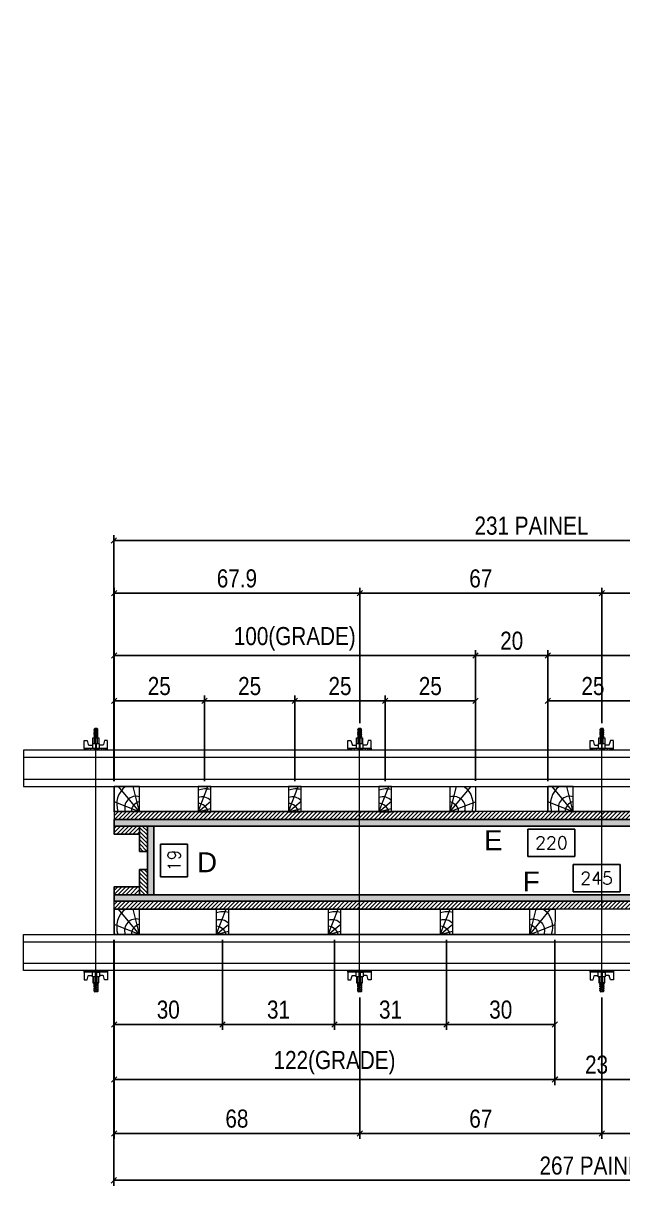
# Model space of a CAD drawing. Extents: x 14400 to 27878, y -21631 to 6985.
# Drawn here: x 25134 to 25466, y -2596 to -1949 of the extents above; entities that cross this region are included whole.
import ezdxf
from ezdxf.enums import TextEntityAlignment as Align

# ---------------------------------------------------------------- set-up
doc = ezdxf.new("R2010")
doc.units = 0
for name, color, linetype in [('CHAPA', 1, 'Continuous'), ('COTA', 241, 'Continuous'), ('F-PILARES-S', 170, 'Continuous'), ('SARRAFO', 251, 'Continuous'), ('TEXTO_GERAL', 7, 'Continuous')]:
    doc.layers.add(name, color=color, linetype=linetype)
for name, color, linetype, lineweight in [('Hachura', 251, 'Continuous', 9), ('Madeira', 126, 'Continuous', 18), ('Perfil Metálico', 224, 'Continuous', 18)]:
    doc.layers.add(name, color=color, linetype=linetype, lineweight=lineweight)
doc.styles.add('ARIAL', font='arial.ttf')
doc.styles.add('COTA TECNICA 2X', font='techl___.ttf', dxfattribs={"height": 10})
doc.styles.add('ROMANS', font='romans.shx')
doc.dimstyles.new('Cota Seção interna', dxfattribs={"dimtxt": 7, "dimasz": 6, "dimexe": 0.18, "dimexo": 2, "dimgap": -4, "dimtad": 3, "dimdec": 1, "dimlfac": 0.5, "dimzin": 12, "dimdsep": 46, "dimtxsty": 'ROMANS', "dimblk": 'ARCHTICK', "dimcen": 0.09, "dimse1": 1, "dimse2": 1, "dimsd1": 1, "dimsd2": 1, "dimclrd": 180, "dimclre": 5, "dimclrt": 1, "dimadec": 0, "dimazin": 3, "dimtfac": 1, "dimtdec": 1, "dimtofl": 0, "dimtmove": 0, "dimatfit": 3, "dimldrblk": 'ARCHTICK', "dimfxl": 1, "dimtolj": 1, "dimtzin": 0, "dimarcsym": 0})
doc.dimstyles.new('SECAO PILAR', dxfattribs={"dimtxt": 10, "dimasz": 3, "dimexe": 3, "dimexo": 3, "dimgap": 3, "dimtad": 1, "dimdec": 1, "dimlfac": 0.5, "dimzin": 12, "dimdsep": 46, "dimtxsty": 'COTA TECNICA 2X', "dimblk1": 'OBLIQUE', "dimblk2": 'OBLIQUE', "dimsah": 1, "dimcen": 0.9, "dimclrd": 256, "dimclre": 256, "dimclrt": 256, "dimadec": 1, "dimazin": 3, "dimtfac": 1, "dimtdec": 1, "dimtmove": 0, "dimatfit": 3, "dimfxl": 1, "dimtolj": 1, "dimtzin": 12, "dimarcsym": 0})

# ---------------------------------------------------------------- blocks, each defined once
blk = doc.blocks.new('*D264')
at = {"layer": 'COTA', "color": 180, "lineweight": -2, "transparency": 16777216}
for p, q in [((25464.55, -2414.47), (25438.55, -2414.47)), ((25438.55, -2414.47), (25438.55, -2429.47)), ((25464.55, -2429.47), (25464.55, -2414.47)), ((25438.55, -2429.47), (25464.55, -2429.47))]:
    blk.add_line(p, q, dxfattribs=at)
at = {"layer": 'Defpoints', "color": 0, "transparency": 16777216}
for p in [(25206.55, -2431.15), (25696.55, -2431.15), (25696.55, -2433.47)]:
    blk.add_point(p, dxfattribs=at)
at = {"layer": 'COTA', "color": 1, "transparency": 16777216, "insert": (25451.55, -2421.97), "char_height": 7, "attachment_point": 5, "style": 'ROMANS'}
blk.add_mtext('\\A1;245', dxfattribs=at)
blk = doc.blocks.new('_ArchTick')
at = {"color": 0, "linetype": 'ByBlock', "const_width": 0.15}
blk.add_lwpolyline([(-0.5, -0.5), (0.5, 0.5)], dxfattribs=at)
blk = doc.blocks.new('*D265')
at = {"layer": 'COTA', "color": 180, "lineweight": -2, "transparency": 16777216}
for p, q in [((25439.55, -2394.9), (25413.55, -2394.9)), ((25413.55, -2394.9), (25413.55, -2409.9)), ((25439.55, -2409.9), (25439.55, -2394.9)), ((25413.55, -2409.9), (25439.55, -2409.9))]:
    blk.add_line(p, q, dxfattribs=at)
at = {"layer": 'Defpoints', "color": 0, "transparency": 16777216}
for p in [(25206.55, -2393.15), (25646.55, -2393.15), (25646.55, -2413.9)]:
    blk.add_point(p, dxfattribs=at)
at = {"layer": 'COTA', "color": 1, "transparency": 16777216, "insert": (25426.55, -2402.4), "char_height": 7, "attachment_point": 5, "style": 'ROMANS'}
blk.add_mtext('\\A1;220', dxfattribs=at)
blk = doc.blocks.new('*D267')
at = {"layer": 'COTA', "color": 180, "lineweight": -2, "transparency": 16777216}
for p, q in [((25225.22, -2403.15), (25210.22, -2403.15)), ((25210.22, -2403.15), (25210.22, -2421.15)), ((25225.22, -2421.15), (25225.22, -2403.15)), ((25210.22, -2421.15), (25225.22, -2421.15))]:
    blk.add_line(p, q, dxfattribs=at)
at = {"layer": 'Defpoints', "color": 0, "transparency": 16777216}
for p in [(25206.55, -2393.15), (25229.22, -2393.15), (25206.55, -2431.15)]:
    blk.add_point(p, dxfattribs=at)
at = {"layer": 'COTA', "color": 1, "transparency": 16777216, "insert": (25217.72, -2412.15), "char_height": 7, "attachment_point": 5, "rotation": 90, "style": 'ROMANS'}
blk.add_mtext('\\A1;19', dxfattribs=at)
blk = doc.blocks.new('PONTALETE')
at = {"layer": 'Madeira'}
for q in [(2.71, 7), (7, 5.76), (7, 1.74)]:
    blk.add_line((0, 0), q, dxfattribs=at)
blk.add_lwpolyline([(0, 0), (7, 0), (7, 7), (0, 7)], close=True, dxfattribs=at)
for centre, radius, start, end in [((2.04, 0.06), 6.23, 37.2818, 109.0913), ((1.09, 0.9), 3.19, 343.603, 109.9847), ((-0.21, -0.78), 3.09, 14.6322, 86.0383)]:
    blk.add_arc(centre, radius, start, end, dxfattribs=at)
blk = doc.blocks.new('MEIO PONTALETE')
at = {"layer": 'Madeira'}
for q in [(2.71, 7), (3.5, 2.88), (3.5, 0.87)]:
    blk.add_line((0, 0), q, dxfattribs=at)
blk.add_lwpolyline([(0, 0), (3.5, 0), (3.5, 7), (0, 7)], close=True, dxfattribs=at)
for centre, radius, start, end in [((2.04, 0.06), 6.23, 76.4499, 109.0913), ((1.09, 0.9), 3.19, 40.9063, 109.9847), ((-0.21, -0.78), 3.09, 14.6322, 86.0383)]:
    blk.add_arc(centre, radius, start, end, dxfattribs=at)
blk = doc.blocks.new('_Oblique')
at = {"color": 0, "linetype": 'ByBlock', "lineweight": -2}
blk.add_line((-0.5, -0.5), (0.5, 0.5), dxfattribs=at)
blk = doc.blocks.new('*D269')
at = {"layer": 'COTA', "lineweight": -2, "transparency": 16777216}
for p, q in [((25368.51, -2456.09), (25368.51, -2505.96)), ((25428.51, -2456.1), (25428.51, -2505.96)), ((25428.51, -2502.96), (25368.51, -2502.96))]:
    blk.add_line(p, q, dxfattribs=at)
at = {"layer": 'Defpoints', "color": 0, "transparency": 16777216}
for p in [(25368.51, -2453.09), (25428.51, -2453.1), (25368.51, -2502.96)]:
    blk.add_point(p, dxfattribs=at)
at = {"layer": 'COTA', "lineweight": -2, "transparency": 16777216, "xscale": 3, "yscale": 3, "zscale": 3, "rotation": 180}
blk.add_blockref('_Oblique', (25368.51, -2502.96), dxfattribs=at)
at = {"layer": 'COTA', "lineweight": -2, "transparency": 16777216, "xscale": 3, "yscale": 3, "zscale": 3}
blk.add_blockref('_Oblique', (25428.51, -2502.96), dxfattribs=at)
at = {"layer": 'COTA', "transparency": 16777216, "insert": (25398.51, -2494.74), "char_height": 10, "attachment_point": 5, "style": 'COTA TECNICA 2X'}
blk.add_mtext('\\A1;30', dxfattribs=at)
blk = doc.blocks.new('*D270')
at = {"layer": 'COTA', "lineweight": -2, "transparency": 16777216}
for p, q in [((25184.52, -2456.08), (25184.52, -2536.3)), ((25428.51, -2456.1), (25428.51, -2536.3)), ((25184.52, -2533.3), (25428.51, -2533.3))]:
    blk.add_line(p, q, dxfattribs=at)
at = {"layer": 'Defpoints', "color": 0, "transparency": 16777216}
for p in [(25184.52, -2453.08), (25428.51, -2453.1), (25428.51, -2533.3)]:
    blk.add_point(p, dxfattribs=at)
at = {"layer": 'COTA', "lineweight": -2, "transparency": 16777216, "xscale": 3, "yscale": 3, "zscale": 3, "rotation": 180}
blk.add_blockref('_Oblique', (25184.52, -2533.3), dxfattribs=at)
at = {"layer": 'COTA', "lineweight": -2, "transparency": 16777216, "xscale": 3, "yscale": 3, "zscale": 3}
blk.add_blockref('_Oblique', (25428.51, -2533.3), dxfattribs=at)
at = {"layer": 'COTA', "transparency": 16777216, "insert": (25306.51, -2524.08), "char_height": 10, "attachment_point": 5, "style": 'COTA TECNICA 2X'}
blk.add_mtext('\\A1;122(GRADE)', dxfattribs=at)
blk = doc.blocks.new('*D271')
at = {"layer": 'COTA', "lineweight": -2, "transparency": 16777216}
for p, q in [((25306.51, -2456.09), (25306.51, -2505.96)), ((25368.51, -2456.09), (25368.51, -2505.96)), ((25368.51, -2502.96), (25306.51, -2502.96))]:
    blk.add_line(p, q, dxfattribs=at)
at = {"layer": 'Defpoints', "color": 0, "transparency": 16777216}
for p in [(25306.51, -2453.09), (25368.51, -2453.09), (25306.51, -2502.96)]:
    blk.add_point(p, dxfattribs=at)
at = {"layer": 'COTA', "lineweight": -2, "transparency": 16777216, "xscale": 3, "yscale": 3, "zscale": 3, "rotation": 180}
blk.add_blockref('_Oblique', (25306.51, -2502.96), dxfattribs=at)
at = {"layer": 'COTA', "lineweight": -2, "transparency": 16777216, "xscale": 3, "yscale": 3, "zscale": 3}
blk.add_blockref('_Oblique', (25368.51, -2502.96), dxfattribs=at)
at = {"layer": 'COTA', "transparency": 16777216, "insert": (25337.51, -2494.74), "char_height": 10, "attachment_point": 5, "style": 'COTA TECNICA 2X'}
blk.add_mtext('\\A1;31', dxfattribs=at)
blk = doc.blocks.new('*D272')
at = {"layer": 'COTA', "lineweight": -2, "transparency": 16777216}
for p, q in [((25244.51, -2456.09), (25244.51, -2505.96)), ((25306.51, -2456.09), (25306.51, -2505.96)), ((25306.51, -2502.96), (25244.51, -2502.96))]:
    blk.add_line(p, q, dxfattribs=at)
at = {"layer": 'Defpoints', "color": 0, "transparency": 16777216}
for p in [(25244.51, -2453.09), (25306.51, -2453.09), (25244.51, -2502.96)]:
    blk.add_point(p, dxfattribs=at)
at = {"layer": 'COTA', "lineweight": -2, "transparency": 16777216, "xscale": 3, "yscale": 3, "zscale": 3, "rotation": 180}
blk.add_blockref('_Oblique', (25244.51, -2502.96), dxfattribs=at)
at = {"layer": 'COTA', "lineweight": -2, "transparency": 16777216, "xscale": 3, "yscale": 3, "zscale": 3}
blk.add_blockref('_Oblique', (25306.51, -2502.96), dxfattribs=at)
at = {"layer": 'COTA', "transparency": 16777216, "insert": (25275.51, -2494.74), "char_height": 10, "attachment_point": 5, "style": 'COTA TECNICA 2X'}
blk.add_mtext('\\A1;31', dxfattribs=at)
blk = doc.blocks.new('*D273')
at = {"layer": 'COTA', "lineweight": -2, "transparency": 16777216}
for p, q in [((25184.52, -2456.09), (25184.52, -2505.96)), ((25244.51, -2456.09), (25244.51, -2505.96)), ((25244.51, -2502.96), (25184.52, -2502.96))]:
    blk.add_line(p, q, dxfattribs=at)
at = {"layer": 'Defpoints', "color": 0, "transparency": 16777216}
for p in [(25184.52, -2453.09), (25244.51, -2453.09), (25184.52, -2502.96)]:
    blk.add_point(p, dxfattribs=at)
at = {"layer": 'COTA', "lineweight": -2, "transparency": 16777216, "xscale": 3, "yscale": 3, "zscale": 3, "rotation": 180}
blk.add_blockref('_Oblique', (25184.52, -2502.96), dxfattribs=at)
at = {"layer": 'COTA', "lineweight": -2, "transparency": 16777216, "xscale": 3, "yscale": 3, "zscale": 3}
blk.add_blockref('_Oblique', (25244.51, -2502.96), dxfattribs=at)
at = {"layer": 'COTA', "transparency": 16777216, "insert": (25214.51, -2494.74), "char_height": 10, "attachment_point": 5, "style": 'COTA TECNICA 2X'}
blk.add_mtext('\\A1;30', dxfattribs=at)
blk = doc.blocks.new('*D279')
at = {"layer": 'COTA', "lineweight": -2, "transparency": 16777216}
for p, q in [((25428.53, -2456.09), (25428.53, -2536.41)), ((25474.54, -2456.19), (25474.54, -2536.41)), ((25428.53, -2533.41), (25474.54, -2533.41))]:
    blk.add_line(p, q, dxfattribs=at)
at = {"layer": 'Defpoints', "color": 0, "transparency": 16777216}
for p in [(25428.53, -2453.09), (25474.54, -2453.19), (25474.54, -2533.41)]:
    blk.add_point(p, dxfattribs=at)
at = {"layer": 'COTA', "lineweight": -2, "transparency": 16777216, "xscale": 3, "yscale": 3, "zscale": 3, "rotation": 180}
blk.add_blockref('_Oblique', (25428.53, -2533.41), dxfattribs=at)
at = {"layer": 'COTA', "lineweight": -2, "transparency": 16777216, "xscale": 3, "yscale": 3, "zscale": 3}
blk.add_blockref('_Oblique', (25474.54, -2533.41), dxfattribs=at)
at = {"layer": 'COTA', "transparency": 16777216, "insert": (25451.54, -2525.19), "char_height": 10, "attachment_point": 5, "style": 'COTA TECNICA 2X'}
blk.add_mtext('\\A1;23', dxfattribs=at)
blk = doc.blocks.new('*D280')
at = {"layer": 'COTA', "lineweight": -2, "transparency": 16777216}
for p, q in [((25184.52, -2368.19), (25184.52, -2320.81)), ((25234.54, -2368.19), (25234.54, -2320.81)), ((25184.52, -2323.81), (25234.54, -2323.81))]:
    blk.add_line(p, q, dxfattribs=at)
at = {"layer": 'Defpoints', "color": 0, "transparency": 16777216}
for p in [(25234.54, -2323.81), (25184.52, -2371.19), (25234.54, -2371.19)]:
    blk.add_point(p, dxfattribs=at)
at = {"layer": 'COTA', "lineweight": -2, "transparency": 16777216, "xscale": 3, "yscale": 3, "zscale": 3, "rotation": 180}
blk.add_blockref('_Oblique', (25184.52, -2323.81), dxfattribs=at)
at = {"layer": 'COTA', "lineweight": -2, "transparency": 16777216, "xscale": 3, "yscale": 3, "zscale": 3}
blk.add_blockref('_Oblique', (25234.54, -2323.81), dxfattribs=at)
at = {"layer": 'COTA', "transparency": 16777216, "insert": (25209.53, -2315.7), "char_height": 10, "attachment_point": 5, "style": 'COTA TECNICA 2X'}
blk.add_mtext('\\A1;25', dxfattribs=at)
blk = doc.blocks.new('*D281')
at = {"layer": 'COTA', "lineweight": -2, "transparency": 16777216}
for p, q in [((25234.54, -2368.19), (25234.54, -2320.81)), ((25284.54, -2368.19), (25284.54, -2320.81)), ((25234.54, -2323.81), (25284.54, -2323.81))]:
    blk.add_line(p, q, dxfattribs=at)
at = {"layer": 'Defpoints', "color": 0, "transparency": 16777216}
for p in [(25284.54, -2323.81), (25234.54, -2371.19), (25284.54, -2371.19)]:
    blk.add_point(p, dxfattribs=at)
at = {"layer": 'COTA', "lineweight": -2, "transparency": 16777216, "xscale": 3, "yscale": 3, "zscale": 3, "rotation": 180}
blk.add_blockref('_Oblique', (25234.54, -2323.81), dxfattribs=at)
at = {"layer": 'COTA', "lineweight": -2, "transparency": 16777216, "xscale": 3, "yscale": 3, "zscale": 3}
blk.add_blockref('_Oblique', (25284.54, -2323.81), dxfattribs=at)
at = {"layer": 'COTA', "transparency": 16777216, "insert": (25259.54, -2315.7), "char_height": 10, "attachment_point": 5, "style": 'COTA TECNICA 2X'}
blk.add_mtext('\\A1;25', dxfattribs=at)
blk = doc.blocks.new('*D282')
at = {"layer": 'COTA', "lineweight": -2, "transparency": 16777216}
for p, q in [((25284.54, -2368.19), (25284.54, -2320.81)), ((25334.54, -2368.19), (25334.54, -2320.81)), ((25284.54, -2323.81), (25334.54, -2323.81))]:
    blk.add_line(p, q, dxfattribs=at)
at = {"layer": 'Defpoints', "color": 0, "transparency": 16777216}
for p in [(25334.54, -2323.81), (25284.54, -2371.19), (25334.54, -2371.19)]:
    blk.add_point(p, dxfattribs=at)
at = {"layer": 'COTA', "lineweight": -2, "transparency": 16777216, "xscale": 3, "yscale": 3, "zscale": 3, "rotation": 180}
blk.add_blockref('_Oblique', (25284.54, -2323.81), dxfattribs=at)
at = {"layer": 'COTA', "lineweight": -2, "transparency": 16777216, "xscale": 3, "yscale": 3, "zscale": 3}
blk.add_blockref('_Oblique', (25334.54, -2323.81), dxfattribs=at)
at = {"layer": 'COTA', "transparency": 16777216, "insert": (25309.54, -2315.7), "char_height": 10, "attachment_point": 5, "style": 'COTA TECNICA 2X'}
blk.add_mtext('\\A1;25', dxfattribs=at)
blk = doc.blocks.new('*D283')
at = {"layer": 'COTA', "lineweight": -2, "transparency": 16777216}
for p, q in [((25184.52, -2368.19), (25184.52, -2295.71)), ((25384.53, -2368.17), (25384.53, -2295.71)), ((25384.53, -2298.71), (25184.52, -2298.71))]:
    blk.add_line(p, q, dxfattribs=at)
at = {"layer": 'Defpoints', "color": 0, "transparency": 16777216}
for p in [(25184.52, -2298.71), (25184.52, -2371.19), (25384.53, -2371.17)]:
    blk.add_point(p, dxfattribs=at)
at = {"layer": 'COTA', "lineweight": -2, "transparency": 16777216, "xscale": 3, "yscale": 3, "zscale": 3, "rotation": 180}
blk.add_blockref('_Oblique', (25184.52, -2298.71), dxfattribs=at)
at = {"layer": 'COTA', "lineweight": -2, "transparency": 16777216, "xscale": 3, "yscale": 3, "zscale": 3}
blk.add_blockref('_Oblique', (25384.53, -2298.71), dxfattribs=at)
at = {"layer": 'COTA', "transparency": 16777216, "insert": (25284.52, -2289.49), "char_height": 10, "attachment_point": 5, "style": 'COTA TECNICA 2X'}
blk.add_mtext('\\A1;100(GRADE)', dxfattribs=at)
blk = doc.blocks.new('*D284')
at = {"layer": 'COTA', "lineweight": -2, "transparency": 16777216}
for p, q in [((25334.54, -2368.19), (25334.54, -2320.81)), ((25384.53, -2368.13), (25384.53, -2320.81)), ((25334.54, -2323.81), (25384.53, -2323.81))]:
    blk.add_line(p, q, dxfattribs=at)
at = {"layer": 'Defpoints', "color": 0, "transparency": 16777216}
for p in [(25384.53, -2323.81), (25334.54, -2371.19), (25384.53, -2371.13)]:
    blk.add_point(p, dxfattribs=at)
at = {"layer": 'COTA', "lineweight": -2, "transparency": 16777216, "xscale": 3, "yscale": 3, "zscale": 3, "rotation": 180}
blk.add_blockref('_Oblique', (25334.54, -2323.81), dxfattribs=at)
at = {"layer": 'COTA', "lineweight": -2, "transparency": 16777216, "xscale": 3, "yscale": 3, "zscale": 3}
blk.add_blockref('_Oblique', (25384.53, -2323.81), dxfattribs=at)
at = {"layer": 'COTA', "transparency": 16777216, "insert": (25359.53, -2315.7), "char_height": 10, "attachment_point": 5, "style": 'COTA TECNICA 2X'}
blk.add_mtext('\\A1;25', dxfattribs=at)
blk = doc.blocks.new('*D309')
at = {"layer": 'COTA', "lineweight": -2, "transparency": 16777216}
for p, q in [((25424.52, -2368.19), (25424.52, -2320.81)), ((25474.54, -2368.19), (25474.54, -2320.81)), ((25424.52, -2323.81), (25474.54, -2323.81))]:
    blk.add_line(p, q, dxfattribs=at)
at = {"layer": 'Defpoints', "color": 0, "transparency": 16777216}
for p in [(25474.54, -2323.81), (25424.52, -2371.19), (25474.54, -2371.19)]:
    blk.add_point(p, dxfattribs=at)
at = {"layer": 'COTA', "lineweight": -2, "transparency": 16777216, "xscale": 3, "yscale": 3, "zscale": 3, "rotation": 180}
blk.add_blockref('_Oblique', (25424.52, -2323.81), dxfattribs=at)
at = {"layer": 'COTA', "lineweight": -2, "transparency": 16777216, "xscale": 3, "yscale": 3, "zscale": 3}
blk.add_blockref('_Oblique', (25474.54, -2323.81), dxfattribs=at)
at = {"layer": 'COTA', "transparency": 16777216, "insert": (25449.53, -2315.7), "char_height": 10, "attachment_point": 5, "style": 'COTA TECNICA 2X'}
blk.add_mtext('\\A1;25', dxfattribs=at)
blk = doc.blocks.new('*D312')
at = {"layer": 'COTA', "lineweight": -2, "transparency": 16777216}
for p, q in [((25424.52, -2368.19), (25424.52, -2295.71)), ((25624.54, -2368.17), (25624.54, -2295.71)), ((25624.54, -2298.71), (25424.52, -2298.71))]:
    blk.add_line(p, q, dxfattribs=at)
at = {"layer": 'Defpoints', "color": 0, "transparency": 16777216}
for p in [(25424.52, -2298.71), (25424.52, -2371.19), (25624.54, -2371.17)]:
    blk.add_point(p, dxfattribs=at)
at = {"layer": 'COTA', "lineweight": -2, "transparency": 16777216, "xscale": 3, "yscale": 3, "zscale": 3, "rotation": 180}
blk.add_blockref('_Oblique', (25424.52, -2298.71), dxfattribs=at)
at = {"layer": 'COTA', "lineweight": -2, "transparency": 16777216, "xscale": 3, "yscale": 3, "zscale": 3}
blk.add_blockref('_Oblique', (25624.54, -2298.71), dxfattribs=at)
at = {"layer": 'COTA', "transparency": 16777216, "insert": (25524.53, -2289.49), "char_height": 10, "attachment_point": 5, "style": 'COTA TECNICA 2X'}
blk.add_mtext('\\A1;100(GRADE)', dxfattribs=at)
blk = doc.blocks.new('*D314')
at = {"layer": 'COTA', "lineweight": -2, "transparency": 16777216}
for p, q in [((25384.55, -2368.16), (25384.55, -2295.71)), ((25424.57, -2368.2), (25424.57, -2295.71)), ((25384.55, -2298.71), (25424.57, -2298.71))]:
    blk.add_line(p, q, dxfattribs=at)
at = {"layer": 'Defpoints', "color": 0, "transparency": 16777216}
for p in [(25424.57, -2298.71), (25384.55, -2371.16), (25424.57, -2371.2)]:
    blk.add_point(p, dxfattribs=at)
at = {"layer": 'COTA', "lineweight": -2, "transparency": 16777216, "xscale": 3, "yscale": 3, "zscale": 3, "rotation": 180}
blk.add_blockref('_Oblique', (25384.55, -2298.71), dxfattribs=at)
at = {"layer": 'COTA', "lineweight": -2, "transparency": 16777216, "xscale": 3, "yscale": 3, "zscale": 3}
blk.add_blockref('_Oblique', (25424.57, -2298.71), dxfattribs=at)
at = {"layer": 'COTA', "transparency": 16777216, "insert": (25404.56, -2290.61), "char_height": 10, "attachment_point": 5, "style": 'COTA TECNICA 2X'}
blk.add_mtext('\\A1;20', dxfattribs=at)
blk = doc.blocks.new('C')
at = {"layer": 'Hachura', "color": 0}
for p, q in [((0, 3.22), (0, -3.22)), ((0.45, 3.22), (0, 3.22)), ((0.46, 3.16), (0, 3.16)), ((0.46, 3.05), (0, 3.05)), ((0.46, 2.88), (0, 2.88)), ((0, 2.75), (0, -1.16)), ((0.46, 2.65), (0, 2.65)), ((0.46, 2.23), (0, 2.23)), ((0.46, 1.51), (0, 1.51)), ((0.39, 0.49), (0.17, 0.49)), ((0.45, -3.23), (0.45, 3.22)), ((0.45, 3.22), (2.58, 3.22)), ((1.74, 0.97), (0.45, 0.97)), ((1.45, 0.1), (0.45, 0.1)), ((1.35, 1.94), (1.35, 0.96)), ((2.58, 2.39), (1.47, 2.09)), ((1.74, -0.97), (1.74, 0.97)), ((1.74, 0.97), (1.74, 0.84)), ((1.74, 0.97), (1.74, 0.84)), ((1.74, 0.84), (3.35, 0.84)), ((3.35, 0.45), (1.74, 0.45)), ((2.58, 3.22), (2.58, 2.39)), ((3.32, 0.84), (3.32, -0.84)), ((3.35, 0.84), (3.35, -0.84)), ((3.68, 0.45), (3.35, 0.45)), ((3.84, -0.52), (3.35, 0.45)), ((3.35, 0.06), (3.67, -0.57)), ((3.68, 0.45), (4.16, -0.52)), ((3.72, 0.5), (4.25, -0.57)), ((4.37, -0.55), (3.83, 0.53)), ((4.15, 0.45), (3.93, 0.45)), ((4.42, -0.52), (3.93, 0.45)), ((4.15, 0.45), (4.26, 0.45)), ((4.26, 0.45), (4.74, -0.52)), ((4.3, 0.5), (4.83, -0.57)), ((4.95, -0.55), (4.41, 0.53)), ((4.51, 0.45), (4.84, 0.45)), ((5, -0.52), (4.51, 0.45)), ((4.84, 0.45), (5.32, -0.52)), ((4.88, 0.5), (5.41, -0.57)), ((5.53, -0.55), (4.99, 0.53)), ((5.58, -0.52), (5.09, 0.45)), ((5.42, 0.45), (5.09, 0.45)), ((5.58, -0.52), (5.09, 0.45)), ((5.42, 0.45), (5.74, -0.19)), ((5.46, 0.5), (5.74, -0.07)), ((5.74, 0.19), (5.57, 0.53)), ((5.74, 0.32), (5.68, 0.45)), ((5.68, 0.45), (5.74, 0.45)), ((5.74, 0.45), (5.9, 0.29)), ((5.74, 0.45), (5.74, -0.52)), ((5.9, -0.36), (5.9, 0.29)), ((0.45, 0), (0, 0)), ((0.46, -1.52), (0, -1.52)), ((0.46, -2.23), (0, -2.23)), ((0.46, -2.65), (0, -2.65)), ((0.46, -2.88), (0, -2.88)), ((0.46, -3.05), (0, -3.05)), ((0.46, -3.16), (0, -3.16)), ((0, -3.22), (2.57, -3.22)), ((0.08, -0.48), (0.29, -0.48)), ((0.29, -0.48), (0.4, -0.48)), ((0.45, 0), (0.45, -0.97)), ((0.45, -0.16), (1.45, -0.16)), ((0.45, -0.65), (0.45, -0.32)), ((0.45, -3.23), (0.45, -0.65)), ((0.45, -0.97), (1.74, -0.97)), ((1.35, -1.94), (1.35, -0.97)), ((2.58, -2.39), (1.47, -2.1)), ((3.35, -0.32), (1.74, -0.32)), ((3.35, -0.84), (1.74, -0.84)), ((2.58, -3.23), (2.58, -2.39)), ((3.35, -0.07), (3.58, -0.52)), ((3.35, -0.52), (3.58, -0.52)), ((3.84, -0.52), (4.16, -0.52)), ((4.42, -0.52), (4.74, -0.52)), ((4.63, -0.52), (4.74, -0.52)), ((5, -0.52), (5.32, -0.52)), ((5.58, -0.52), (5.74, -0.52)), ((5.74, -0.52), (5.9, -0.36)), ((5.74, -0.52), (5.74, -0.52))]:
    blk.add_line(p, q, dxfattribs=at)
for centre, radius, start, end in [((1.52, 1.94), 0.161, 104.7436, 180), ((1.44, -0.03), 0.129, 272.695, 87.305), ((3.81, 0.39), 0.143, 25.5688, 154.4312), ((4.39, 0.39), 0.143, 25.5688, 154.4312), ((4.97, 0.39), 0.143, 25.5688, 154.4312), ((5.55, 0.39), 0.143, 25.5688, 154.4312), ((0.17, -0.37), 0.174, 221.744, 317.8592), ((1.52, -1.94), 0.161, 180, 255.2564), ((3.71, -0.4), 0.174, 222.1408, 318.256), ((4.29, -0.4), 0.174, 222.1408, 318.256), ((4.87, -0.4), 0.174, 222.1408, 318.256), ((5.45, -0.4), 0.174, 222.1408, 318.256), ((5.61, -0.4), 0.174, 317.8592, 318.256)]:
    blk.add_arc(centre, radius, start, end, dxfattribs=at)
blk = doc.blocks.new('*D339')
at = {"layer": 'COTA', "lineweight": -2, "transparency": 16777216}
for p, q in [((25454.47, -2487.89), (25454.47, -2566.19)), ((25588.47, -2487.89), (25588.47, -2566.19)), ((25588.47, -2563.19), (25454.47, -2563.19))]:
    blk.add_line(p, q, dxfattribs=at)
at = {"layer": 'Defpoints', "color": 0, "transparency": 16777216}
for p in [(25454.47, -2484.89), (25588.47, -2484.89), (25454.47, -2563.19)]:
    blk.add_point(p, dxfattribs=at)
at = {"layer": 'COTA', "lineweight": -2, "transparency": 16777216, "xscale": 3, "yscale": 3, "zscale": 3, "rotation": 180}
blk.add_blockref('_Oblique', (25454.47, -2563.19), dxfattribs=at)
at = {"layer": 'COTA', "lineweight": -2, "transparency": 16777216, "xscale": 3, "yscale": 3, "zscale": 3}
blk.add_blockref('_Oblique', (25588.47, -2563.19), dxfattribs=at)
at = {"layer": 'COTA', "transparency": 16777216, "insert": (25521.47, -2555.08), "char_height": 10, "attachment_point": 5, "style": 'COTA TECNICA 2X'}
blk.add_mtext('\\A1;67', dxfattribs=at)
blk = doc.blocks.new('*D340')
at = {"layer": 'COTA', "lineweight": -2, "transparency": 16777216}
for p, q in [((25320.47, -2487.89), (25320.47, -2566.19)), ((25454.47, -2487.89), (25454.47, -2566.19)), ((25454.47, -2563.19), (25320.47, -2563.19))]:
    blk.add_line(p, q, dxfattribs=at)
at = {"layer": 'Defpoints', "color": 0, "transparency": 16777216}
for p in [(25320.47, -2484.89), (25454.47, -2484.89), (25320.47, -2563.19)]:
    blk.add_point(p, dxfattribs=at)
at = {"layer": 'COTA', "lineweight": -2, "transparency": 16777216, "xscale": 3, "yscale": 3, "zscale": 3, "rotation": 180}
blk.add_blockref('_Oblique', (25320.47, -2563.19), dxfattribs=at)
at = {"layer": 'COTA', "lineweight": -2, "transparency": 16777216, "xscale": 3, "yscale": 3, "zscale": 3}
blk.add_blockref('_Oblique', (25454.47, -2563.19), dxfattribs=at)
at = {"layer": 'COTA', "transparency": 16777216, "insert": (25387.47, -2555.08), "char_height": 10, "attachment_point": 5, "style": 'COTA TECNICA 2X'}
blk.add_mtext('\\A1;67', dxfattribs=at)
blk = doc.blocks.new('*D341')
at = {"layer": 'COTA', "lineweight": -2, "transparency": 16777216}
for p, q in [((25184.54, -2456.03), (25184.54, -2566.19)), ((25320.47, -2487.89), (25320.47, -2566.19)), ((25320.47, -2563.19), (25184.54, -2563.19))]:
    blk.add_line(p, q, dxfattribs=at)
at = {"layer": 'Defpoints', "color": 0, "transparency": 16777216}
for p in [(25184.54, -2453.03), (25320.47, -2484.89), (25184.54, -2563.19)]:
    blk.add_point(p, dxfattribs=at)
at = {"layer": 'COTA', "lineweight": -2, "transparency": 16777216, "xscale": 3, "yscale": 3, "zscale": 3, "rotation": 180}
blk.add_blockref('_Oblique', (25184.54, -2563.19), dxfattribs=at)
at = {"layer": 'COTA', "lineweight": -2, "transparency": 16777216, "xscale": 3, "yscale": 3, "zscale": 3}
blk.add_blockref('_Oblique', (25320.47, -2563.19), dxfattribs=at)
at = {"layer": 'COTA', "transparency": 16777216, "insert": (25252.5, -2555.06), "char_height": 10, "attachment_point": 5, "style": 'COTA TECNICA 2X'}
blk.add_mtext('\\A1;68', dxfattribs=at)
blk = doc.blocks.new('*D342')
at = {"layer": 'COTA', "lineweight": -2, "transparency": 16777216}
for p, q in [((25184.57, -2368.16), (25184.57, -2261.26)), ((25184.57, -2264.26), (25320.47, -2264.26)), ((25320.47, -2336.2), (25320.47, -2261.26))]:
    blk.add_line(p, q, dxfattribs=at)
at = {"layer": 'Defpoints', "color": 0, "transparency": 16777216}
for p in [(25320.47, -2264.26), (25320.47, -2339.2), (25184.57, -2371.16)]:
    blk.add_point(p, dxfattribs=at)
at = {"layer": 'COTA', "lineweight": -2, "transparency": 16777216, "xscale": 3, "yscale": 3, "zscale": 3, "rotation": 180}
blk.add_blockref('_Oblique', (25184.57, -2264.26), dxfattribs=at)
at = {"layer": 'COTA', "lineweight": -2, "transparency": 16777216, "xscale": 3, "yscale": 3, "zscale": 3}
blk.add_blockref('_Oblique', (25320.47, -2264.26), dxfattribs=at)
at = {"layer": 'COTA', "transparency": 16777216, "insert": (25252.52, -2256.13), "char_height": 10, "attachment_point": 5, "style": 'COTA TECNICA 2X'}
blk.add_mtext('\\A1;67.9', dxfattribs=at)
blk = doc.blocks.new('*D343')
at = {"layer": 'COTA', "lineweight": -2, "transparency": 16777216}
for p, q in [((25320.47, -2336.2), (25320.47, -2261.26)), ((25320.47, -2264.26), (25454.47, -2264.26)), ((25454.47, -2336.2), (25454.47, -2261.26))]:
    blk.add_line(p, q, dxfattribs=at)
at = {"layer": 'Defpoints', "color": 0, "transparency": 16777216}
for p in [(25454.47, -2264.26), (25320.47, -2339.2), (25454.47, -2339.2)]:
    blk.add_point(p, dxfattribs=at)
at = {"layer": 'COTA', "lineweight": -2, "transparency": 16777216, "xscale": 3, "yscale": 3, "zscale": 3, "rotation": 180}
blk.add_blockref('_Oblique', (25320.47, -2264.26), dxfattribs=at)
at = {"layer": 'COTA', "lineweight": -2, "transparency": 16777216, "xscale": 3, "yscale": 3, "zscale": 3}
blk.add_blockref('_Oblique', (25454.47, -2264.26), dxfattribs=at)
at = {"layer": 'COTA', "transparency": 16777216, "insert": (25387.47, -2256.16), "char_height": 10, "attachment_point": 5, "style": 'COTA TECNICA 2X'}
blk.add_mtext('\\A1;67', dxfattribs=at)
blk = doc.blocks.new('*D344')
at = {"layer": 'COTA', "lineweight": -2, "transparency": 16777216}
for p, q in [((25454.47, -2336.2), (25454.47, -2261.26)), ((25454.47, -2264.26), (25588.47, -2264.26)), ((25588.47, -2336.2), (25588.47, -2261.26))]:
    blk.add_line(p, q, dxfattribs=at)
at = {"layer": 'Defpoints', "color": 0, "transparency": 16777216}
for p in [(25588.47, -2264.26), (25454.47, -2339.2), (25588.47, -2339.2)]:
    blk.add_point(p, dxfattribs=at)
at = {"layer": 'COTA', "lineweight": -2, "transparency": 16777216, "xscale": 3, "yscale": 3, "zscale": 3, "rotation": 180}
blk.add_blockref('_Oblique', (25454.47, -2264.26), dxfattribs=at)
at = {"layer": 'COTA', "lineweight": -2, "transparency": 16777216, "xscale": 3, "yscale": 3, "zscale": 3}
blk.add_blockref('_Oblique', (25588.47, -2264.26), dxfattribs=at)
at = {"layer": 'COTA', "transparency": 16777216, "insert": (25521.47, -2256.16), "char_height": 10, "attachment_point": 5, "style": 'COTA TECNICA 2X'}
blk.add_mtext('\\A1;67', dxfattribs=at)
blk = doc.blocks.new('*D346')
at = {"layer": 'COTA', "lineweight": -2, "transparency": 16777216}
for p, q in [((25184.46, -2456.1), (25184.46, -2592.14)), ((25718.52, -2499.31), (25718.52, -2592.14)), ((25184.46, -2589.14), (25718.52, -2589.14))]:
    blk.add_line(p, q, dxfattribs=at)
at = {"layer": 'Defpoints', "color": 0, "transparency": 16777216}
for p in [(25184.46, -2453.1), (25718.52, -2496.31), (25718.52, -2589.14)]:
    blk.add_point(p, dxfattribs=at)
at = {"layer": 'COTA', "lineweight": -2, "transparency": 16777216, "xscale": 3, "yscale": 3, "zscale": 3, "rotation": 180}
blk.add_blockref('_Oblique', (25184.46, -2589.14), dxfattribs=at)
at = {"layer": 'COTA', "lineweight": -2, "transparency": 16777216, "xscale": 3, "yscale": 3, "zscale": 3}
blk.add_blockref('_Oblique', (25718.52, -2589.14), dxfattribs=at)
at = {"layer": 'COTA', "transparency": 16777216, "insert": (25451.49, -2581.04), "char_height": 10, "attachment_point": 5, "style": 'COTA TECNICA 2X'}
blk.add_mtext('\\A1;267 PAINEL', dxfattribs=at)
blk = doc.blocks.new('*D348')
at = {"layer": 'COTA', "lineweight": -2, "transparency": 16777216}
for p, q in [((25184.46, -2368.2), (25184.46, -2232.16)), ((25646.55, -2324.98), (25646.55, -2232.16)), ((25184.46, -2235.16), (25646.55, -2235.16))]:
    blk.add_line(p, q, dxfattribs=at)
at = {"layer": 'Defpoints', "color": 0, "transparency": 16777216}
for p in [(25646.55, -2235.16), (25646.55, -2327.98), (25184.46, -2371.2)]:
    blk.add_point(p, dxfattribs=at)
at = {"layer": 'COTA', "lineweight": -2, "transparency": 16777216, "xscale": 3, "yscale": 3, "zscale": 3, "rotation": 180}
blk.add_blockref('_Oblique', (25184.46, -2235.16), dxfattribs=at)
at = {"layer": 'COTA', "lineweight": -2, "transparency": 16777216, "xscale": 3, "yscale": 3, "zscale": 3}
blk.add_blockref('_Oblique', (25646.55, -2235.16), dxfattribs=at)
at = {"layer": 'COTA', "transparency": 16777216, "insert": (25415.5, -2226.94), "char_height": 10, "attachment_point": 5, "style": 'COTA TECNICA 2X'}
blk.add_mtext('\\A1;231 PAINEL', dxfattribs=at)

msp = doc.modelspace()

# ---------------------------------------------------------------- hatches: boundary and pattern name
at = {"layer": 'Hachura'}
h = msp.add_hatch(dxfattribs=at)
h.set_pattern_fill('ANSI31', color=256, scale=0.5, angle=360, style=0)
h.set_pattern_definition([(45, (32349.2977, -583.9096), (-1.122532, 1.122532), [])])
h.paths.add_polyline_path([(25632.552, -2389.547), (25632.552, -2385.147), (25184.552, -2385.105), (25184.552, -2389.547)])
h = msp.add_hatch(color=256, dxfattribs=at)
h.dxf.hatch_style = 1
h.paths.add_polyline_path([(25646.552, -2393.147), (25646.552, -2389.547), (25184.552, -2389.547), (25184.552, -2393.147)])
h = msp.add_hatch(dxfattribs=at)
h.set_pattern_fill('ANSI31', color=256, scale=0.5, angle=360, style=0)
h.set_pattern_definition([(45, (34633.0313, 20084.3163), (-1.12253202, 1.12253202), [])])
h.paths.add_polyline_path([(25198.552, -2397.547), (25198.552, -2393.147), (25184.552, -2393.147), (25184.552, -2397.547)])
h = msp.add_hatch(dxfattribs=at)
h.set_pattern_fill('ANSI31', color=256, scale=0.5, angle=450, style=0)
h.set_pattern_definition([(135, (2599.2713, 6326.46), (-1.12253202, -1.12253202), [])])
h.paths.add_polyline_path([(25202.952, -2393.147), (25198.552, -2393.147), (25198.552, -2407.147), (25202.952, -2407.147)])
h = msp.add_hatch(color=256, dxfattribs=at)
h.dxf.hatch_style = 1
h.paths.add_polyline_path([(25202.952, -2431.147), (25206.552, -2431.147), (25206.552, -2393.147), (25202.952, -2393.147)])
h = msp.add_hatch(dxfattribs=at)
h.set_pattern_fill('ANSI31', color=256, scale=0.5, angle=450, style=0)
h.set_pattern_definition([(135, (2599.2713, 6202.46), (-1.12253202, -1.12253202), [])])
h.paths.add_polyline_path([(25202.952, -2431.147), (25198.552, -2431.147), (25198.552, -2417.147), (25202.952, -2417.147)])
h = msp.add_hatch(dxfattribs=at)
h.set_pattern_fill('ANSI31', color=256, scale=0.5, angle=360, style=0)
h.set_pattern_definition([(45, (34633.0313, 19960.3163), (-1.12253202, 1.12253202), [])])
h.paths.add_polyline_path([(25198.552, -2426.747), (25198.552, -2431.147), (25184.552, -2431.147), (25184.552, -2426.747)])
h = msp.add_hatch(color=256, dxfattribs=at)
h.dxf.hatch_style = 1
h.paths.add_polyline_path([(25718.552, -2434.747), (25718.552, -2431.147), (25184.552, -2431.147), (25184.552, -2434.747)])
h = msp.add_hatch(dxfattribs=at)
h.set_pattern_fill('ANSI31', color=256, scale=0.5, angle=360, style=0)
h.set_pattern_definition([(45, (32349.2977, -1043.9096), (-1.122532, 1.122532), [])])
h.paths.add_polyline_path([(25718.552, -2434.758), (25718.552, -2439.136), (25184.552, -2439.168), (25184.552, -2434.747)])

# ---------------------------------------------------------------- linework, layer by layer
at = {"layer": 'CHAPA'}
for points in [[(25646.552, -2393.147), (25184.552, -2393.147), (25184.552, -2389.547), (25646.552, -2389.547)], [(25202.952, -2431.147), (25206.552, -2431.147), (25206.552, -2393.147), (25202.952, -2393.147)], [(25718.552, -2431.147), (25184.552, -2431.147), (25184.552, -2434.747), (25718.552, -2434.747)]]:
    msp.add_lwpolyline(points, close=True, dxfattribs=at)
at = {"layer": 'F-PILARES-S', "linetype": 'Continuous'}
msp.add_lwpolyline([(25696.552, -2431.147), (25696.552, -1493.147), (25646.552, -1493.147), (25646.552, -2393.147), (25206.552, -2393.147), (25206.552, -2431.147), (25696.552, -2431.147)], dxfattribs=at)
at = {"layer": 'Hachura'}
for p, q in [((25174.46, -2483.889), (25174.468, -2344.004)), ((25320.401, -2483.889), (25320.409, -2344.004)), ((25454.401, -2483.889), (25454.409, -2344.004))]:
    msp.add_line(p, q, dxfattribs=at)
for points in [[(25184.552, -2389.547), (25632.552, -2389.547), (25632.552, -2385.147), (25184.552, -2385.147)], [(25184.552, -2434.747), (25718.552, -2434.747), (25718.552, -2439.147), (25184.552, -2439.147)]]:
    msp.add_lwpolyline(points, close=True, dxfattribs=at)
at = {"layer": 'Madeira'}
for points in [[(25184.552, -2385.156), (25184.568, -2371.156), (25384.561, -2371.159), (25384.545, -2385.159)], [(25424.559, -2385.156), (25424.575, -2371.156), (25624.568, -2371.159), (25624.552, -2385.159)], [(25184.537, -2453.03), (25184.552, -2439.03), (25428.545, -2439.032), (25428.53, -2453.032)]]:
    msp.add_lwpolyline(points, close=True, dxfattribs=at)
at = {"layer": 'Perfil Metálico'}
for points in [[(25134.337, -2351.149), (25134.337, -2371.149), (25638.551, -2371.147), (25638.551, -2351.147)], [(25134.337, -2473.089), (25134.337, -2453.089), (25767.963, -2453.089), (25767.963, -2473.089)]]:
    msp.add_lwpolyline(points, close=True, dxfattribs=at)
for points in [[(25638.551, -2355.147), (25134.337, -2355.149)], [(25134.337, -2367.149), (25638.551, -2367.147)], [(25134.337, -2457.089), (25767.963, -2457.089)], [(25767.963, -2469.089), (25134.337, -2469.089)]]:
    msp.add_lwpolyline(points, dxfattribs=at)
at = {"layer": 'SARRAFO'}
for points in [[(25198.552, -2397.547), (25184.552, -2397.547), (25184.552, -2393.147), (25198.552, -2393.147)], [(25198.552, -2426.747), (25184.552, -2426.747), (25184.552, -2431.147), (25198.552, -2431.147)]]:
    msp.add_lwpolyline(points, dxfattribs=at)
for points in [[(25198.552, -2407.147), (25198.552, -2393.147), (25202.952, -2393.147), (25202.952, -2407.147)], [(25198.552, -2417.147), (25198.552, -2431.147), (25202.952, -2431.147), (25202.952, -2417.147)]]:
    msp.add_lwpolyline(points, close=True, dxfattribs=at)

# ---------------------------------------------------------------- block references
at = {"layer": 'Hachura', "linetype": 'Continuous', "yscale": 2, "zscale": 2}
for p, xscale, rotation in [((25174.458, -2351.004), 2, 90.00000000000001), ((25320.399, -2351.004), 2, 90.00000000000001), ((25454.399, -2351.004), 2, 90.00000000000001), ((25174.46, -2473.089), -2, 90), ((25320.401, -2473.089), -2, 90), ((25454.401, -2473.089), -2, 90)]:
    msp.add_blockref('C', p, dxfattribs=dict(at, xscale=xscale, rotation=rotation))
at = {"layer": 'Madeira'}
for name, p, xscale, yscale, zscale, rotation in [('PONTALETE', (25198.552, -2385.162), 2, 2, 2, 89.93708930310329), ('MEIO PONTALETE', (25231.052, -2385.155), 1.999999997962732, 1.999999997962732, 1.999999997962732, 359.9370893031033), ('MEIO PONTALETE', (25281.052, -2385.155), 1.999999997962732, 1.999999997962732, 1.999999997962732, 359.9370893031033), ('MEIO PONTALETE', (25331.052, -2385.155), 1.999999997962732, 1.999999997962732, 1.999999997962732, 359.9370893031033), ('PONTALETE', (25370.545, -2385.143), -2, 2, 2, 269.9370893031033), ('PONTALETE', (25438.559, -2385.162), 2, 2, 2, 89.93708930310329), ('PONTALETE', (25198.537, -2453.095), 2, 2, 2, 89.93708930310329), ('MEIO PONTALETE', (25241.037, -2453.087), 1.999999997962732, 1.999999997962732, 1.999999997962732, 359.9370893031033), ('MEIO PONTALETE', (25303.037, -2453.087), 1.999999997962732, 1.999999997962732, 1.999999997962732, 359.9370893031033), ('MEIO PONTALETE', (25365.037, -2453.087), 1.999999997962732, 1.999999997962732, 1.999999997962732, 359.9370893031033), ('PONTALETE', (25414.53, -2453.075), -2, 2, 2, 269.9370893031033)]:
    msp.add_blockref(name, p, dxfattribs=dict(at, xscale=xscale, yscale=yscale, zscale=zscale, rotation=rotation))

# ---------------------------------------------------------------- texts
at = {"layer": 'TEXTO_GERAL', "style": 'ARIAL'}
for s, p in [('E', (25394.371, -2400.952)), ('D', (25235.973, -2413.153)), ('F', (25415.427, -2423.771))]:
    msp.add_text(s, height=11, dxfattribs=at).set_placement(p, align=Align.MIDDLE_CENTER)

# ---------------------------------------------------------------- dimensions: what is measured, and where the dimension line sits
at = {"layer": 'COTA'}
for base, p1, p2, text, picture, middle in [((25646.552, -2235.155), (25184.458, -2371.199), (25646.552, -2327.98), '<> PAINEL', '*D348', (25415.505, -2226.936)), ((25184.516, -2298.708), (25384.53, -2371.173), (25184.516, -2371.191), '<>(GRADE)', '*D283', (25284.523, -2289.487)), ((25424.523, -2298.708), (25624.537, -2371.173), (25424.523, -2371.191), '<>(GRADE)', '*D312', (25524.53, -2289.487)), ((25718.516, -2589.139), (25184.458, -2453.095), (25718.516, -2496.314), '<> PAINEL', '*D346', (25451.487, -2581.036))]:
    dim = msp.add_linear_dim(base=base, p1=p1, p2=p2, text=text, dimstyle='SECAO PILAR', dxfattribs=at)
    dim.commit()
    dim.dimension.update_dxf_attribs({"geometry": picture, "text_midpoint": middle})
for base, p1, p2, picture, middle in [((25320.467, -2264.262), (25184.568, -2371.156), (25320.467, -2339.204), '*D342', (25252.517, -2256.13)), ((25424.575, -2298.708), (25384.545, -2371.159), (25424.575, -2371.203), '*D314', (25404.56, -2290.606)), ((25234.537, -2323.811), (25184.516, -2371.191), (25234.537, -2371.188), '*D280', (25209.526, -2315.702)), ((25284.537, -2323.811), (25234.537, -2371.188), (25284.537, -2371.188), '*D281', (25259.537, -2315.702)), ((25334.537, -2323.811), (25284.537, -2371.188), (25334.537, -2371.188), '*D282', (25309.537, -2315.702)), ((25384.53, -2323.811), (25334.537, -2371.188), (25384.53, -2371.133), '*D284', (25359.533, -2315.702)), ((25474.544, -2323.811), (25424.523, -2371.191), (25474.544, -2371.188), '*D309', (25449.533, -2315.702)), ((25474.544, -2533.413), (25428.53, -2453.091), (25474.544, -2453.194), '*D279', (25451.537, -2525.194)), ((25320.469, -2563.186), (25454.469, -2484.889), (25320.469, -2484.889), '*D340', (25387.469, -2555.084)), ((25454.469, -2563.186), (25588.469, -2484.889), (25454.469, -2484.889), '*D339', (25521.469, -2555.084))]:
    dim = msp.add_linear_dim(base=base, p1=p1, p2=p2, dimstyle='SECAO PILAR', dxfattribs=at)
    dim.commit()
    dim.dimension.update_dxf_attribs({"geometry": picture, "text_midpoint": middle})
for base, p1, p2, picture, middle in [((25454.467, -2264.262), (25320.467, -2339.204), (25454.467, -2339.204), '*D343', (25387.467, -2256.159)), ((25588.467, -2264.262), (25454.467, -2339.204), (25588.467, -2339.204), '*D344', (25521.467, -2256.159)), ((25184.537, -2563.186), (25320.469, -2484.889), (25184.537, -2453.03), '*D341', (25252.503, -2555.062))]:
    dim = msp.add_linear_dim(base=base, p1=p1, p2=p2, dimstyle='SECAO PILAR', override={"dimtmove": 1}, dxfattribs=at)
    dim.commit()
    dim.dimension.update_dxf_attribs({"geometry": picture, "text_midpoint": middle})
for base, p1, p2, picture, middle in [((25646.552, -2413.899), (25206.552, -2393.147), (25646.552, -2393.147), '*D265', (25426.552, -2413.899)), ((25696.552, -2433.472), (25206.552, -2431.147), (25696.552, -2431.147), '*D264', (25451.552, -2433.472))]:
    dim = msp.add_linear_dim(base=base, p1=p1, p2=p2, dimstyle='Cota Seção interna', dxfattribs=at)
    dim.commit()
    dim.dimension.update_dxf_attribs({"geometry": picture, "text_midpoint": middle, "dimtype": 160})
dim = msp.add_linear_dim(base=(25229.224, -2393.147), p1=(25206.552, -2431.147), p2=(25206.552, -2393.147), angle=90, dimstyle='Cota Seção interna', dxfattribs=at)
dim.commit()
dim.dimension.update_dxf_attribs({"geometry": '*D267', "text_midpoint": (25229.224, -2412.147), "dimtype": 160})
dim = msp.add_linear_dim(base=(25428.51, -2533.299), p1=(25184.517, -2453.075), p2=(25428.51, -2453.101), angle=180, text='<>(GRADE)', dimstyle='SECAO PILAR', dxfattribs=at)
dim.commit()
dim.dimension.update_dxf_attribs({"geometry": '*D270', "text_midpoint": (25306.513, -2524.078)})
for base, p1, p2, picture, middle in [((25184.517, -2502.963), (25244.51, -2453.089), (25184.517, -2453.089), '*D273', (25214.513, -2494.744)), ((25244.51, -2502.963), (25306.51, -2453.089), (25244.51, -2453.089), '*D272', (25275.51, -2494.744)), ((25306.51, -2502.963), (25368.51, -2453.089), (25306.51, -2453.089), '*D271', (25337.51, -2494.744)), ((25368.51, -2502.963), (25428.51, -2453.101), (25368.51, -2453.089), '*D269', (25398.51, -2494.744))]:
    dim = msp.add_linear_dim(base=base, p1=p1, p2=p2, angle=180, dimstyle='SECAO PILAR', dxfattribs=at)
    dim.commit()
    dim.dimension.update_dxf_attribs({"geometry": picture, "text_midpoint": middle})

doc.saveas('drawing.dxf')
